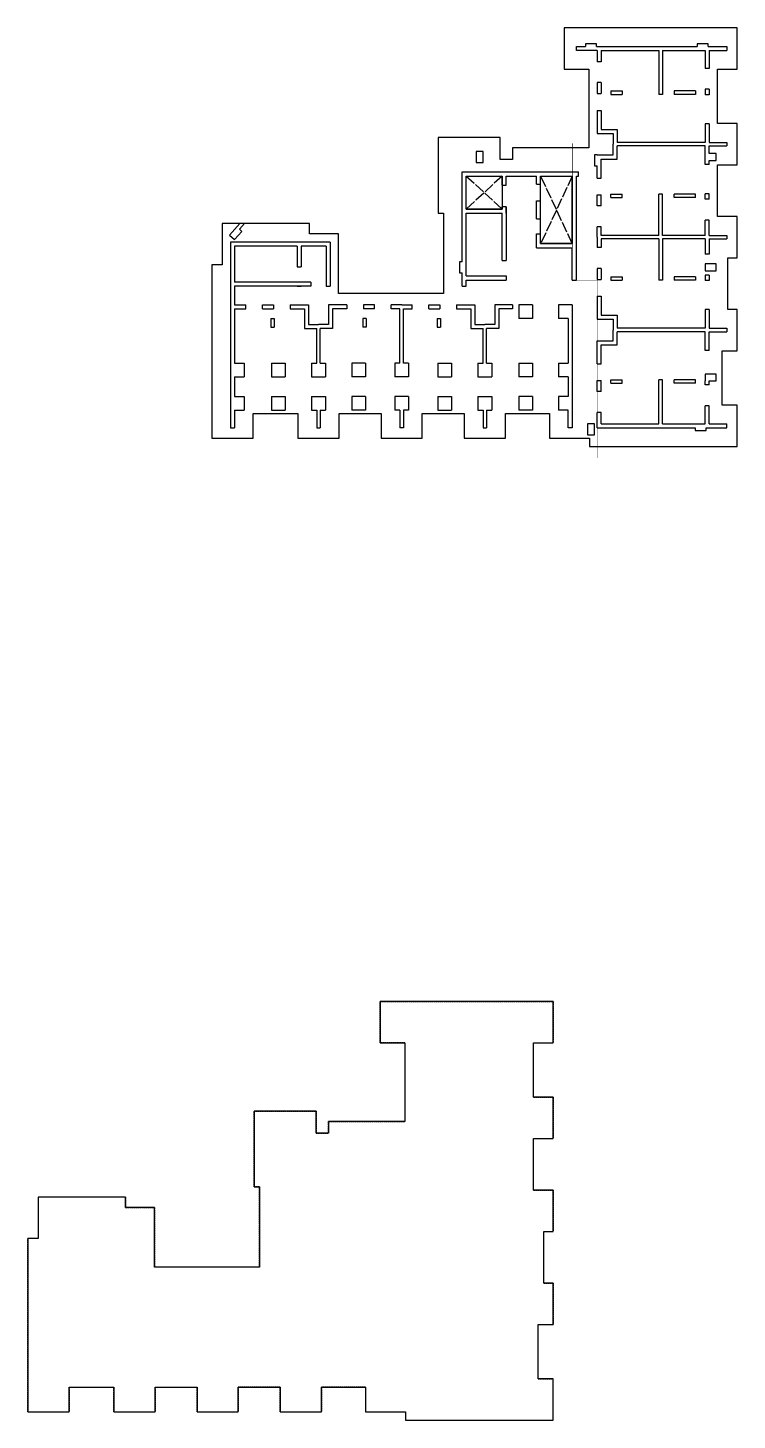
# Model space of a CAD drawing. Header units: millimetres. Extents: x 262481 to 2519995, y -394348 to 364571.
# Drawn here: x 262481 to 314006, y -141062 to -40011 of the extents above; entities that cross this region are included whole.
import ezdxf

# ---------------------------------------------------------------- set-up
doc = ezdxf.new("R2010")
doc.units = ezdxf.units.MM
doc.header["$LTSCALE"] = 65
for name, pattern in [('HID', [2.5, 2, -0.5]), ('XS-기초$0$DDOT', [14, 12, -1, 0, -1]), ('XS-기초$0$HID', [2.3, 1.5, -0.8])]:
    doc.linetypes.add(name, pattern=pattern)
for name, color, linetype in [('BARR', 1, 'Continuous'), ('DIM', 7, 'Continuous'), ('XS-기초$0$OPEN', 9, 'XS-기초$0$DDOT'), ('XS-기초$0$기초연단', 3, 'Continuous'), ('버림', 8, 'Continuous'), ('철근변경선', 1, 'HID')]:
    doc.layers.add(name, color=color, linetype=linetype)

# ---------------------------------------------------------------- blocks, each defined once
blk = doc.blocks.new('xdfndgns')
at = {"color": 3, "linetype": 'ByBlock'}
blk.add_lwpolyline([(37475, 13090), (38160, 13090), (38160, 16090), (36725, 16090), (36725, 19830), (38160, 19830), (38160, 22830), (36725, 22830), (36725, 26780), (38160, 26780), (38160, 29780), (25595, 29780), (25595, 26780), (27385, 26780), (27385, 21075), (21835, 21075), (21835, 20225), (20950, 20225), (20950, 21825), (16435, 21825), (16435, 16325), (16835, 16325), (16835, 10500), (9200, 10500), (9200, 14825), (7100, 14825), (7100, 15575), (750, 15575), (750, 12575), (0, 12575), (0, 0), (3000, 0), (3000, 1785), (6250, 1785), (6250, 0), (9250, 0), (9250, 1785), (12290, 1785), (12290, 0), (15290, 0), (15290, 1785), (18330, 1785), (18330, 0), (21330, 0), (21330, 1785), (24535, 1785), (24535, 0), (27435, 0), (27435, -600), (38160, -600), (38160, 2400), (37075, 2400), (37075, 6350), (38160, 6350), (38160, 9350), (37475, 9350)], close=True, dxfattribs=at)
at = {"layer": 'DIM', "color": 5}
for p, q in [((26495, 28430), (27150, 28430)), ((26495, 28130), (26495, 28430)), ((27950, 28630), (27150, 28630)), ((27150, 28630), (27150, 28430)), ((27950, 28430), (27950, 28630)), ((27950, 28430), (35250, 28430)), ((36050, 28630), (35250, 28630)), ((35250, 28630), (35250, 28430)), ((36050, 28430), (36050, 28630)), ((36050, 28430), (37410, 28430)), ((37410, 28430), (37410, 28130)), ((27985, 28130), (26495, 28130)), ((27985, 28130), (27985, 27315)), ((28285, 27315), (27985, 27315)), ((28285, 28130), (28285, 27315)), ((28285, 28130), (32480, 28130)), ((32480, 28130), (32480, 24950)), ((32730, 28130), (32730, 24950)), ((32730, 28130), (35825, 28130)), ((35825, 28130), (35825, 26830)), ((36125, 28130), (36125, 26830)), ((36125, 28130), (37410, 28130)), ((36125, 26830), (35825, 26830)), ((28285, 25805), (27985, 25805)), ((27985, 25805), (27985, 25005)), ((28285, 25805), (28285, 25005)), ((35825, 25320), (35825, 24920)), ((36125, 25320), (35825, 25320)), ((36125, 25320), (36125, 24920)), ((27985, 25005), (28285, 25005)), ((28985, 25200), (29815, 25200)), ((28985, 25200), (28985, 24950)), ((28985, 24950), (29815, 24950)), ((29815, 25200), (29815, 24950)), ((32730, 24950), (32480, 24950)), ((35125, 25200), (33590, 25200)), ((33590, 25200), (33590, 24950)), ((35125, 24950), (33590, 24950)), ((35125, 25200), (35125, 24950)), ((36125, 24920), (35825, 24920)), ((27985, 23785), (28285, 23785)), ((27985, 23785), (27985, 22105)), ((28285, 23785), (28285, 22405)), ((28285, 22405), (29445, 22405)), ((29445, 22405), (29445, 21455)), ((35825, 22810), (35825, 21455)), ((36125, 22810), (35825, 22810)), ((36125, 22810), (36125, 21455)), ((27985, 22105), (29145, 22105)), ((29145, 22105), (29145, 21330)), ((29145, 20555), (29145, 21330)), ((35825, 21455), (29445, 21455)), ((36125, 21455), (37410, 21455)), ((37410, 21455), (37410, 21205)), ((19700, 20800), (19200, 20800)), ((19200, 20800), (19200, 20000)), ((19700, 20000), (19700, 20800)), ((27985, 20555), (27785, 20555)), ((27785, 20555), (27785, 19755)), ((27985, 20555), (29145, 20555)), ((28285, 18875), (28285, 20255)), ((28285, 20255), (29445, 20255)), ((35825, 21205), (29445, 21205)), ((29445, 20255), (29445, 21205)), ((35825, 19850), (35825, 21205)), ((36125, 20650), (36125, 21205)), ((36125, 21205), (37410, 21205)), ((36625, 20650), (36125, 20650)), ((36625, 20150), (36625, 20650)), ((18185, 19325), (26635, 19325)), ((18185, 12800), (18185, 19325)), ((19200, 20000), (19700, 20000)), ((26635, 19025), (26635, 19325)), ((27785, 19755), (27985, 19755)), ((27985, 18875), (27985, 19755)), ((36125, 19850), (35825, 19850)), ((36125, 19850), (36125, 20150)), ((36125, 20150), (36625, 20150)), ((18485, 16625), (18485, 19025)), ((18485, 19025), (21085, 19025)), ((21085, 18370), (21085, 19025)), ((21085, 18370), (21385, 18370)), ((21385, 19025), (23585, 19025)), ((21385, 18370), (21385, 19025)), ((23585, 18425), (23585, 19025)), ((23585, 18425), (23885, 18425)), ((23885, 19025), (26185, 19025)), ((23885, 18425), (23885, 19025)), ((26185, 14125), (26185, 19025)), ((26485, 11475), (26485, 19025)), ((26485, 19025), (26635, 19025)), ((27985, 18875), (28285, 18875)), ((23585, 15915), (23585, 17235)), ((23585, 17235), (23885, 17235)), ((23885, 15915), (23885, 17235)), ((27985, 17655), (28285, 17655)), ((27985, 16855), (27985, 17655)), ((28285, 16855), (28285, 17655)), ((28985, 17710), (29815, 17710)), ((28985, 17460), (28985, 17710)), ((28985, 17460), (29815, 17460)), ((29815, 17460), (29815, 17710)), ((32480, 14715), (32480, 17710)), ((32730, 17710), (32480, 17710)), ((32730, 14715), (32730, 17710)), ((35125, 17710), (33590, 17710)), ((33590, 17460), (33590, 17710)), ((35125, 17460), (33590, 17460)), ((35125, 17460), (35125, 17710)), ((35825, 17340), (35825, 17740)), ((36125, 17740), (35825, 17740)), ((36125, 17340), (35825, 17340)), ((36125, 17340), (36125, 17740)), ((18485, 16625), (21085, 16625)), ((18485, 11775), (18485, 16325)), ((18485, 16325), (21085, 16325)), ((21085, 16625), (21085, 16800)), ((21385, 16800), (21085, 16800)), ((21085, 12885), (21085, 16325)), ((21385, 16800), (21385, 12885)), ((21385, 16325), (21385, 16800)), ((28285, 16855), (27985, 16855)), ((2034, 15575), (1283, 14741)), ((2371, 15575), (2005, 15168)), ((2190, 15001), (2005, 15168)), ((23585, 15915), (23885, 15915)), ((28285, 15345), (27985, 15345)), ((27985, 14590), (27985, 15345)), ((28285, 14715), (28285, 15345)), ((36125, 15830), (35825, 15830)), ((35825, 14715), (35825, 15830)), ((36125, 14715), (36125, 15830)), ((1283, 14741), (1655, 14407)), ((1350, 14225), (1350, 750)), ((8600, 14225), (1350, 14225)), ((1655, 14407), (2190, 15001)), ((8600, 14225), (8600, 11025)), ((23585, 13825), (23585, 14825)), ((23585, 14825), (23885, 14825)), ((23885, 14125), (23885, 14825)), ((27985, 14590), (27985, 13835)), ((32480, 14715), (28285, 14715)), ((32480, 14465), (28285, 14465)), ((28285, 14465), (28285, 13835)), ((32480, 14465), (32480, 11470)), ((35825, 14715), (32730, 14715)), ((35825, 14465), (32730, 14465)), ((32730, 14465), (32730, 11470)), ((35825, 14465), (35825, 13350)), ((36125, 14715), (37410, 14715)), ((36125, 14465), (36125, 13350)), ((36125, 14465), (37410, 14465)), ((37410, 14715), (37410, 14465)), ((6200, 13925), (1650, 13925)), ((1650, 13925), (1650, 11325)), ((6200, 13925), (6200, 12435)), ((8300, 13925), (6500, 13925)), ((6500, 13925), (6500, 12435)), ((8300, 13925), (8300, 11025)), ((23585, 13825), (26185, 13825)), ((23885, 14125), (26185, 14125)), ((26185, 11475), (26185, 13825)), ((28285, 13835), (27985, 13835)), ((36125, 13350), (35825, 13350)), ((6200, 12435), (6500, 12435)), ((18185, 12800), (17985, 12800)), ((17985, 12800), (17985, 12000)), ((21085, 12885), (21385, 12885)), ((28285, 12325), (27985, 12325)), ((27985, 12325), (27985, 11525)), ((28285, 12325), (28285, 11525)), ((35825, 12650), (35825, 12150)), ((36625, 12650), (35825, 12650)), ((35825, 12150), (36625, 12150)), ((36625, 12150), (36625, 12650)), ((7190, 11325), (1650, 11325)), ((7190, 11325), (7190, 11025)), ((17985, 12000), (18185, 12000)), ((18185, 11025), (18185, 12000)), ((18485, 11775), (21385, 11775)), ((18485, 11025), (18485, 11475)), ((18485, 11475), (21385, 11475)), ((21385, 11775), (21385, 11475)), ((26185, 11475), (26485, 11475)), ((27985, 11525), (28285, 11525)), ((28985, 11720), (29815, 11720)), ((28985, 11720), (28985, 11470)), ((28985, 11470), (29815, 11470)), ((29815, 11720), (29815, 11470)), ((32730, 11470), (32480, 11470)), ((35125, 11720), (33590, 11720)), ((33590, 11720), (33590, 11470)), ((35125, 11470), (33590, 11470)), ((35125, 11720), (35125, 11470)), ((35825, 11840), (35825, 11440)), ((36125, 11840), (35825, 11840)), ((36125, 11440), (35825, 11440)), ((36125, 11840), (36125, 11440)), ((7190, 11025), (1650, 11025)), ((1650, 11025), (1650, 9675)), ((6200, 11025), (6500, 11025)), ((8300, 11025), (8600, 11025)), ((18185, 11025), (18485, 11025)), ((27985, 10305), (28285, 10305)), ((27985, 10305), (27985, 8625)), ((28285, 10305), (28285, 8925)), ((1650, 9675), (2465, 9675)), ((1650, 9375), (2465, 9375)), ((1650, 9375), (1650, 5455)), ((2465, 9375), (2465, 9675)), ((3675, 9375), (3675, 9675)), ((3675, 9675), (4475, 9675)), ((3675, 9375), (4475, 9375)), ((4475, 9675), (4475, 9375)), ((5695, 9675), (5695, 9375)), ((5695, 9675), (7025, 9675)), ((5695, 9375), (6725, 9375)), ((6725, 9375), (6725, 7955)), ((7025, 9675), (7025, 8255)), ((9805, 9675), (8475, 9675)), ((8475, 9675), (8475, 8255)), ((9805, 9375), (8775, 9375)), ((8775, 9375), (8775, 7955)), ((9805, 9675), (9805, 9375)), ((11025, 9675), (11025, 9375)), ((11825, 9675), (11025, 9675)), ((11825, 9375), (11025, 9375)), ((11825, 9375), (11825, 9675)), ((13035, 9375), (13035, 9675)), ((13790, 9675), (13035, 9675)), ((13665, 9375), (13035, 9375)), ((13665, 5455), (13665, 9375)), ((13790, 9675), (14545, 9675)), ((13915, 5455), (13915, 9375)), ((13915, 9375), (14545, 9375)), ((14545, 9375), (14545, 9675)), ((15755, 9375), (15755, 9675)), ((15755, 9675), (16555, 9675)), ((15755, 9375), (16555, 9375)), ((16555, 9675), (16555, 9375)), ((17775, 9675), (17775, 9375)), ((17775, 9675), (19105, 9675)), ((17775, 9375), (18805, 9375)), ((18805, 9375), (18805, 7955)), ((19105, 9675), (19105, 8255)), ((21850, 9675), (20555, 9675)), ((20555, 9675), (20555, 8255)), ((21850, 9375), (20855, 9375)), ((20855, 9375), (20855, 7955)), ((21850, 9675), (21850, 9375)), ((23300, 9675), (22300, 9675)), ((22300, 9675), (22300, 8675)), ((23300, 9675), (23300, 8675)), ((26185, 9675), (25185, 9675)), ((25185, 9675), (25185, 8675)), ((26185, 9675), (26185, 750)), ((35825, 9330), (35825, 7975)), ((36125, 9330), (35825, 9330)), ((36125, 9330), (36125, 7975)), ((4280, 8675), (4280, 8045)), ((4280, 8675), (4530, 8675)), ((4530, 8675), (4530, 8045)), ((7025, 8255), (7750, 8255)), ((8475, 8255), (7750, 8255)), ((10970, 8675), (10970, 8045)), ((11220, 8675), (10970, 8675)), ((11220, 8675), (11220, 8045)), ((16360, 8675), (16360, 8045)), ((16360, 8675), (16610, 8675)), ((16610, 8675), (16610, 8045)), ((19105, 8255), (19830, 8255)), ((20555, 8255), (19830, 8255)), ((23300, 8675), (22300, 8675)), ((25885, 8675), (25185, 8675)), ((25885, 8675), (25885, 5455)), ((27985, 8625), (29145, 8625)), ((28285, 8925), (29445, 8925)), ((29145, 8625), (29145, 7850)), ((29445, 8925), (29445, 7975)), ((4280, 8045), (4530, 8045)), ((6725, 7955), (7625, 7955)), ((7625, 5455), (7625, 7955)), ((7875, 5455), (7875, 7955)), ((8775, 7955), (7875, 7955)), ((11220, 8045), (10970, 8045)), ((16360, 8045), (16610, 8045)), ((18805, 7955), (19705, 7955)), ((19705, 5455), (19705, 7955)), ((20855, 7955), (19955, 7955)), ((19955, 5455), (19955, 7955)), ((27985, 5395), (27985, 7075)), ((27985, 7075), (29145, 7075)), ((29145, 7075), (29145, 7850)), ((35825, 7975), (29445, 7975)), ((29445, 6775), (29445, 7725)), ((35825, 7725), (29445, 7725)), ((35825, 6370), (35825, 7725)), ((36125, 7975), (37410, 7975)), ((36125, 6370), (36125, 7725)), ((36125, 7725), (37410, 7725)), ((37410, 7975), (37410, 7725)), ((28285, 5395), (28285, 6775)), ((28285, 6775), (29445, 6775)), ((36125, 6370), (35825, 6370)), ((1650, 5455), (2350, 5455)), ((2350, 5455), (2350, 4455)), ((4330, 5455), (5330, 5455)), ((4330, 5455), (4330, 4455)), ((5330, 5455), (5330, 4455)), ((7250, 5455), (7625, 5455)), ((7250, 5455), (7250, 4455)), ((7875, 5455), (8250, 5455)), ((8250, 5455), (8250, 4455)), ((11170, 5455), (10170, 5455)), ((10170, 5455), (10170, 4455)), ((11170, 5455), (11170, 4455)), ((13665, 5455), (13290, 5455)), ((13290, 5455), (13290, 4455)), ((14290, 5455), (13915, 5455)), ((14290, 5455), (14290, 4455)), ((16410, 5455), (17410, 5455)), ((16410, 5455), (16410, 4455)), ((17410, 5455), (17410, 4455)), ((19330, 5455), (19705, 5455)), ((19330, 5455), (19330, 4455)), ((19955, 5455), (20330, 5455)), ((20330, 5455), (20330, 4455)), ((22300, 5455), (23300, 5455)), ((22300, 5455), (22300, 4455)), ((23300, 5455), (23300, 4455)), ((25185, 5455), (25885, 5455)), ((25185, 5455), (25185, 4455)), ((27985, 5395), (28285, 5395)), ((1650, 4455), (1650, 3035)), ((1650, 4455), (2350, 4455)), ((4330, 4455), (5330, 4455)), ((7250, 4455), (8250, 4455)), ((11170, 4455), (10170, 4455)), ((14290, 4455), (13290, 4455)), ((16410, 4455), (17410, 4455)), ((19330, 4455), (20330, 4455)), ((23300, 4455), (22300, 4455)), ((25885, 4455), (25185, 4455)), ((25885, 4455), (25885, 3035)), ((27985, 4175), (28285, 4175)), ((27985, 3375), (27985, 4175)), ((28285, 3375), (28285, 4175)), ((28985, 4230), (29815, 4230)), ((28985, 3980), (28985, 4230)), ((29815, 3980), (29815, 4230)), ((32480, 1050), (32480, 4230)), ((32730, 4230), (32480, 4230)), ((32730, 1050), (32730, 4230)), ((35125, 4230), (33590, 4230)), ((33590, 3980), (33590, 4230)), ((35125, 3980), (35125, 4230)), ((36625, 4650), (35825, 4650)), ((35825, 4650), (35825, 4150)), ((35825, 3860), (35825, 4150)), ((36125, 3860), (36125, 4150)), ((36125, 4150), (36625, 4150)), ((36625, 4150), (36625, 4650)), ((1650, 3035), (2350, 3035)), ((2350, 3035), (2350, 2035)), ((4330, 3035), (5330, 3035)), ((4330, 3035), (4330, 2035)), ((5330, 3035), (5330, 2035)), ((7250, 3035), (8250, 3035)), ((7250, 3035), (7250, 2035)), ((8250, 3035), (8250, 2035)), ((11170, 3035), (10170, 3035)), ((10170, 3035), (10170, 2035)), ((11170, 3035), (11170, 2035)), ((14290, 3035), (13290, 3035)), ((13290, 3035), (13290, 2035)), ((14290, 3035), (14290, 2035)), ((16410, 3035), (17410, 3035)), ((16410, 3035), (16410, 2035)), ((17410, 3035), (17410, 2035)), ((19330, 3035), (20330, 3035)), ((19330, 3035), (19330, 2035)), ((20330, 3035), (20330, 2035)), ((23300, 3035), (22300, 3035)), ((22300, 3035), (22300, 2035)), ((23300, 3035), (23300, 2035)), ((25185, 3035), (25185, 2035)), ((25885, 3035), (25185, 3035)), ((28285, 3375), (27985, 3375)), ((28985, 3980), (29815, 3980)), ((35125, 3980), (33590, 3980)), ((36125, 3860), (35825, 3860)), ((1650, 2035), (1650, 750)), ((1650, 2035), (2350, 2035)), ((4330, 2035), (5330, 2035)), ((7250, 2035), (7625, 2035)), ((7625, 2035), (7625, 750)), ((7875, 2035), (7875, 750)), ((7875, 2035), (8250, 2035)), ((11170, 2035), (10170, 2035)), ((13665, 2035), (13290, 2035)), ((13665, 2035), (13665, 750)), ((13915, 2035), (13915, 750)), ((14290, 2035), (13915, 2035)), ((16410, 2035), (17410, 2035)), ((19330, 2035), (19705, 2035)), ((19705, 2035), (19705, 750)), ((19955, 2035), (19955, 750)), ((19955, 2035), (20330, 2035)), ((23300, 2035), (22300, 2035)), ((25885, 2035), (25185, 2035)), ((25885, 750), (25885, 2035)), ((36125, 2350), (35825, 2350)), ((35825, 1050), (35825, 2350)), ((36125, 1050), (36125, 2350)), ((27800, 1050), (27300, 1050)), ((27300, 1050), (27300, 250)), ((27800, 250), (27800, 1050)), ((28285, 1865), (27985, 1865)), ((27985, 750), (27985, 1865)), ((28285, 1050), (28285, 1865)), ((28285, 1050), (32480, 1050)), ((32730, 1050), (35825, 1050)), ((36125, 1050), (37410, 1050)), ((37410, 750), (37410, 1050)), ((1350, 750), (1650, 750)), ((7625, 750), (7875, 750)), ((13915, 750), (13665, 750)), ((19705, 750), (19955, 750)), ((26185, 750), (25885, 750)), ((27300, 250), (27800, 250)), ((27985, 750), (35100, 750)), ((35100, 750), (35100, 550)), ((35100, 550), (35900, 550)), ((35900, 750), (37410, 750)), ((35900, 550), (35900, 750))]:
    blk.add_line(p, q, dxfattribs=at)
at = {"layer": 'XS-기초$0$OPEN', "color": 1}
for p, q in [((21085, 19025), (18485, 16625)), ((18485, 19025), (21085, 16625)), ((26185, 19025), (23885, 14125)), ((26185, 14125), (23885, 19025))]:
    blk.add_line(p, q, dxfattribs=at)
at = {"layer": 'XS-기초$0$OPEN', "color": 1, "linetype": 'ByBlock'}
for points in [[(18485, 19025), (21085, 19025), (21085, 16625), (18485, 16625)], [(23885, 19025), (26185, 19025), (26185, 14125), (23885, 14125)]]:
    blk.add_lwpolyline(points, close=True, dxfattribs=at)
at = {"layer": '철근변경선', "linetype": 'ByBlock', "ltscale": 2, "const_width": 30}
blk.add_lwpolyline([(27985, -1437), (27985, 11475), (26185, 11475), (26185, 21404)], dxfattribs=at)

msp = doc.modelspace()

# ---------------------------------------------------------------- linework, layer by layer
at = {"layer": 'BARR', "color": 2}
msp.add_lwpolyline([(299956.3, -127371.9), (300641.3, -127371.9), (300641.3, -124371.9), (299206.3, -124371.9), (299206.3, -120631.9), (300641.3, -120631.9), (300641.3, -117631.9), (299206.3, -117631.9), (299206.3, -113681.9), (300641.3, -113681.9), (300641.3, -110681.9), (288076.3, -110681.9), (288076.3, -113681.9), (289866.3, -113681.9), (289866.3, -119386.9), (284316.3, -119386.9), (284316.3, -120236.9), (283431.3, -120236.9), (283431.3, -118636.9), (278916.3, -118636.9), (278916.3, -124136.9), (279316.3, -124136.9), (279316.3, -129961.9), (271681.3, -129961.9), (271681.3, -125636.9), (269581.3, -125636.9), (269581.3, -124886.9), (263231.3, -124886.9), (263231.3, -127886.9), (262481.3, -127886.9), (262481.3, -140461.9), (265481.3, -140461.9), (265481.3, -138676.9), (268731.3, -138676.9), (268731.3, -140461.9), (271731.3, -140461.9), (271731.3, -138676.9), (274771.3, -138676.9), (274771.3, -140461.9), (277771.3, -140461.9), (277771.3, -138676.9), (280811.3, -138676.9), (280811.3, -140461.9), (283811.3, -140461.9), (283811.3, -138676.9), (287016.3, -138676.9), (287016.3, -140461.9), (289916.3, -140461.9), (289916.3, -141061.9), (300641.3, -141061.9), (300641.3, -138061.9), (299556.3, -138061.9), (299556.3, -134111.9), (300641.3, -134111.9), (300641.3, -131111.9), (299956.3, -131111.9)], close=True, dxfattribs=at)
at = {"layer": 'XS-기초$0$기초연단', "linetype": 'XS-기초$0$HID'}
for p, q in [((288076.3, -113681.9), (288076.3, -110681.9)), ((288076.3, -110681.9), (300641.3, -110681.9)), ((300641.3, -110681.9), (300641.3, -113681.9)), ((289866.3, -113681.9), (288076.3, -113681.9)), ((289866.3, -113681.9), (289866.3, -119386.9)), ((299206.3, -113681.9), (300641.3, -113681.9)), ((299206.3, -117631.9), (299206.3, -113681.9)), ((299206.3, -117631.9), (300641.3, -117631.9)), ((300641.3, -117631.9), (300641.3, -120631.9)), ((283431.3, -120236.9), (284316.3, -120236.9)), ((299206.3, -120631.9), (300641.3, -120631.9)), ((299206.3, -124371.9), (299206.3, -120631.9)), ((279316.3, -129961.9), (279316.3, -124136.9)), ((269581.3, -124886.9), (263231.3, -124886.9)), ((263231.3, -124886.9), (263231.3, -127886.9)), ((269581.3, -124886.9), (269581.3, -125636.9)), ((299206.3, -124371.9), (300641.3, -124371.9)), ((300641.3, -124371.9), (300641.3, -127371.9)), ((269581.3, -125636.9), (271681.3, -125636.9)), ((271681.3, -125636.9), (271681.3, -129961.9)), ((262481.3, -140461.9), (262481.3, -127886.9)), ((263231.3, -127886.9), (262481.3, -127886.9)), ((299956.3, -127371.9), (300641.3, -127371.9)), ((299956.3, -131111.9), (299956.3, -127371.9)), ((279316.3, -129961.9), (271681.3, -129961.9)), ((299956.3, -131111.9), (300641.3, -131111.9)), ((300641.3, -131111.9), (300641.3, -134111.9)), ((299556.3, -134111.9), (300641.3, -134111.9)), ((299556.3, -138061.9), (299556.3, -134111.9)), ((299556.3, -138061.9), (300641.3, -138061.9)), ((300641.3, -141061.9), (300641.3, -138061.9)), ((265481.3, -138676.9), (265481.3, -140461.9)), ((265481.3, -138676.9), (268731.3, -138676.9)), ((268731.3, -140461.9), (268731.3, -138676.9)), ((271731.3, -138676.9), (271731.3, -140461.9)), ((271731.3, -138676.9), (274771.3, -138676.9)), ((274771.3, -140461.9), (274771.3, -138676.9)), ((277771.3, -138676.9), (277771.3, -140461.9)), ((280811.3, -138676.9), (277771.3, -138676.9)), ((280811.3, -140461.9), (280811.3, -138676.9)), ((283811.3, -138676.9), (283811.3, -140461.9)), ((287016.3, -138676.9), (283811.3, -138676.9)), ((287016.3, -138676.9), (287016.3, -140461.9)), ((262481.3, -140461.9), (265481.3, -140461.9)), ((268731.3, -140461.9), (271731.3, -140461.9)), ((274771.3, -140461.9), (277771.3, -140461.9)), ((280811.3, -140461.9), (283811.3, -140461.9)), ((287016.3, -140461.9), (289916.3, -140461.9)), ((289916.3, -140461.9), (289916.3, -141061.9)), ((289916.3, -141061.9), (300641.3, -141061.9))]:
    msp.add_line(p, q, dxfattribs=at)
for points in [[(279316.3, -124136.9), (278916.3, -124136.9), (278916.3, -118636.9), (283431.3, -118636.9), (283431.3, -120236.9)], [(284316.3, -120236.9), (284316.3, -119386.9), (289866.3, -119386.9)]]:
    msp.add_lwpolyline(points, dxfattribs=at)

# ---------------------------------------------------------------- block references
at = {"layer": '버림'}
msp.add_blockref('xdfndgns', (275845.7, -69790.6), dxfattribs=at)

doc.saveas('drawing.dxf')
